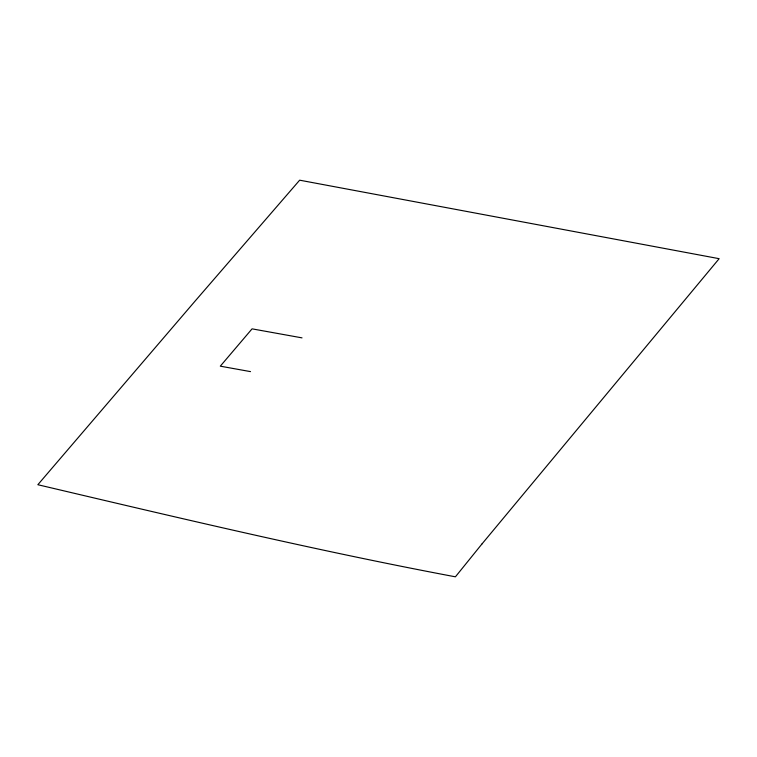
<?xml version="1.0" encoding="UTF-8"?>
<svg xmlns="http://www.w3.org/2000/svg" width="757" height="757" viewBox="0 0 757 757"><rect width="100%" height="100%" fill="white"/><g stroke="black" fill="none" stroke-linecap="round" stroke-linejoin="round"><path stroke-width="1.14" d="M302.024 337.868L252.062 328.85L220.306 366.17L250.52 371.621M481.831 544.122L455.411 576.815C315.272 550.434 176.608 517.391 37.85 484.717L194.748 301.494L299.658 180.185L719.15 258.686L481.831 544.122"/></g></svg>
